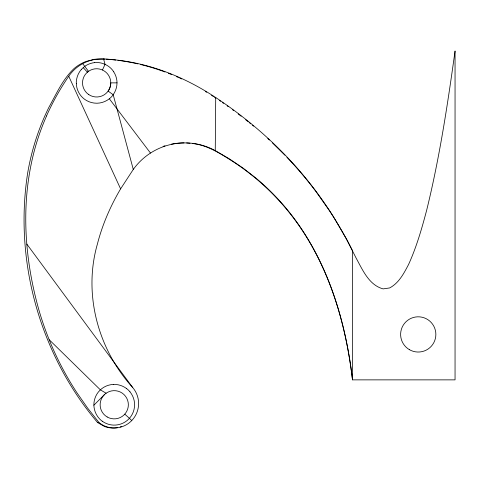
<?xml version="1.0" encoding="UTF-8"?>
<svg xmlns="http://www.w3.org/2000/svg" width="479" height="479" viewBox="0 0 479 479"><rect width="100%" height="100%" fill="white"/><g stroke="black" fill="none" stroke-linecap="round" stroke-linejoin="round"><path stroke-width="0.72" d="M215.718 97.536C244.829 116.822 271.677 139.581 294.974 165.614A381.877 379.769 90 0 1 333.474 216.777L346.497 239.093L356.244 258.319C362.699 270.018 368.98 285.089 383.122 288.891L389.619 287.951C398.911 283.095 403.851 273.425 408.551 264.528C416.49 247.11 421.801 228.675 426.669 210.203C439.578 157.819 447.643 104.392 455.05 50.996L455.05 379.865L352.496 379.865C345.545 320.361 327.486 260.396 289.837 212.856A237.566 236.267 -90 0 0 256.02 178.17L243.2 168.195L229.615 159.004L215.257 150.604L215.718 97.536C192.48 82.16 166.764 70.281 139.563 63.982A207.838 206.689 90 0 0 103.578 58.941A40.086 39.865 90 0 0 68.742 76.227L120.606 188.87C110.421 206.126 102.344 224.693 97.381 244.128C83.023 294.13 98.051 349.389 132.725 387.577A24.465 24.333 -90 0 1 98.973 422.55L97.578 422.55C39.991 354.67 14.005 261.294 27.608 173.41A240.548 240.548 0 0 1 41.739 123.271A233.566 233.566 0 0 1 48.852 107.398C56.271 94.028 62.695 79.322 73.952 68.647A40.487 40.487 0 0 1 82.388 63.048A39.356 39.356 0 0 1 86.382 61.336L94.812 59.234L104.937 59.091M102.464 69.994L105.027 64.33L103.578 58.941M120.606 188.87L133.282 169.428A64.138 63.791 90 0 1 215.257 150.604M81.412 69.341L84.741 66.353A20.974 20.854 -89.8 0 1 94.614 62.617M131.743 420.574L129.444 418.323L127.192 420.484A20.753 20.639 -89.5 0 1 115.798 425.059L113.26 425.101A20.807 20.693 -87 0 1 102.278 421.233M102.272 421.239L101.488 420.646A19.501 19.388 -88.7 0 1 99.333 418.634A20.585 20.465 89.9 0 1 94.034 407.168L93.884 405.198L104.62 394.415M186.642 142.976L189.965 143.209M192.606 143.508C208.293 145.269 221.609 154.424 234.602 162.638A239.985 239.985 0 0 1 289.406 212.724C327.331 260.181 345.569 320.253 352.496 379.865L352.496 250.655A390.565 390.565 0 0 0 329.318 210.503L315.966 191.54A378.548 378.548 0 0 0 293.843 164.71L286.927 157.286M158.124 69.551L162.92 71.209M163.596 71.461L164.956 71.97M168.345 73.239L171.704 74.598M176.38 76.568L178.38 77.43M179.703 78.023L181.673 78.939M106.104 393.217L100.374 389.846L49.175 339.707A308.392 306.692 -90 0 1 39.248 311.206C23.932 257.678 20.202 199.659 35.715 145.736A237.165 235.854 -90 0 1 46.535 115.984M205.353 91.495L206.587 92.255M211.508 95.321L213.341 96.489M214.562 97.273L215.766 98.075M219.388 100.482L220.585 101.303M222.376 102.536L223.573 103.356M227.13 105.859L228.309 106.697M133.282 169.428L113.2 94.728L108.128 91.1A14.059 14.059 0 0 0 110.769 82.867L117.008 82.867A20.429 20.316 -89.4 0 1 113.182 94.716M232.423 109.667L233.602 110.517M97.578 422.55L104.494 426.484A24.86 24.86 0 0 0 112.296 427.998A23.806 23.806 0 0 0 117.589 427.567M238.231 114.008L241.123 116.187M126.354 388.397L127.905 389.655A19.483 19.376 89.8 0 1 129.965 391.822M245.685 119.762L247.954 121.57M249.086 122.474L250.78 123.833M252.469 125.205L253.571 126.145M124.785 414.167L129.444 418.323M267.767 138.533L269.384 139.988M272.533 142.987L284.915 155.196M83.184 67.587L87.406 72.179L88.507 71.323L82.699 63.665M98.985 422.55L87.549 407.988L77.083 392.978A306.542 304.854 -90 0 1 49.157 339.713M76.323 83.304A20.28 20.166 -89.6 0 0 84.346 99.093A20.657 20.543 -89.6 0 0 96.644 103.219L97.129 103.225A20.675 20.561 -89.3 0 0 109.326 98.776L150.496 153.064M26.86 244.128L132.725 387.577M93.884 405.174L93.992 402.677A20.573 20.459 89.9 0 1 98.255 392.151L100.374 389.846A20.657 20.537 -89.9 0 1 113.289 384.433M76.287 83.28L76.311 81.885A20.453 20.34 -89.7 0 1 81.424 69.347M94.614 62.593A20.459 20.346 -89.6 0 1 105.015 64.354A19.896 19.789 -89.5 0 1 113.751 71.808M113.715 71.826A20.633 20.519 -89.4 0 1 117.026 82.867M113.2 94.728A19.843 19.729 -89.3 0 1 109.332 98.788M46.511 115.972A245.242 243.889 -90 0 1 68.76 76.239M129.432 418.311A20.387 20.274 -89.9 0 0 134.599 404.779L134.503 402.767A20.597 20.483 -89.9 0 0 129.959 391.822M126.348 388.403A20.902 20.783 -90 0 0 116.229 384.505A19.861 19.753 -89.9 0 0 113.289 384.427M106.386 59.174A209.922 209.922 0 0 1 115.762 60.067M117.918 60.33A209.922 209.922 0 0 1 137.892 63.875M140.718 64.539A209.922 209.922 0 0 1 157.435 69.329M121.438 426.508A24.663 24.663 0 0 1 120.181 426.933M163.082 146.412A62.923 62.923 0 0 1 164.98 145.796M171.422 144.161A64.863 64.863 0 0 1 183.984 142.904M88.783 94.608A14.131 14.131 0 0 0 110.739 83.813A14.131 14.131 0 0 0 90.411 70.191A14.131 14.131 0 0 0 88.783 94.608M409.431 349.682A17.621 17.621 0 0 0 435.86 334.42A17.621 17.621 0 0 0 409.431 319.164A17.621 17.621 0 0 0 409.431 349.682M107.188 416.981A14.107 14.107 0 0 0 128.354 404.761A14.107 14.107 0 0 0 107.188 392.546A14.107 14.107 0 0 0 107.188 416.981"/></g></svg>
